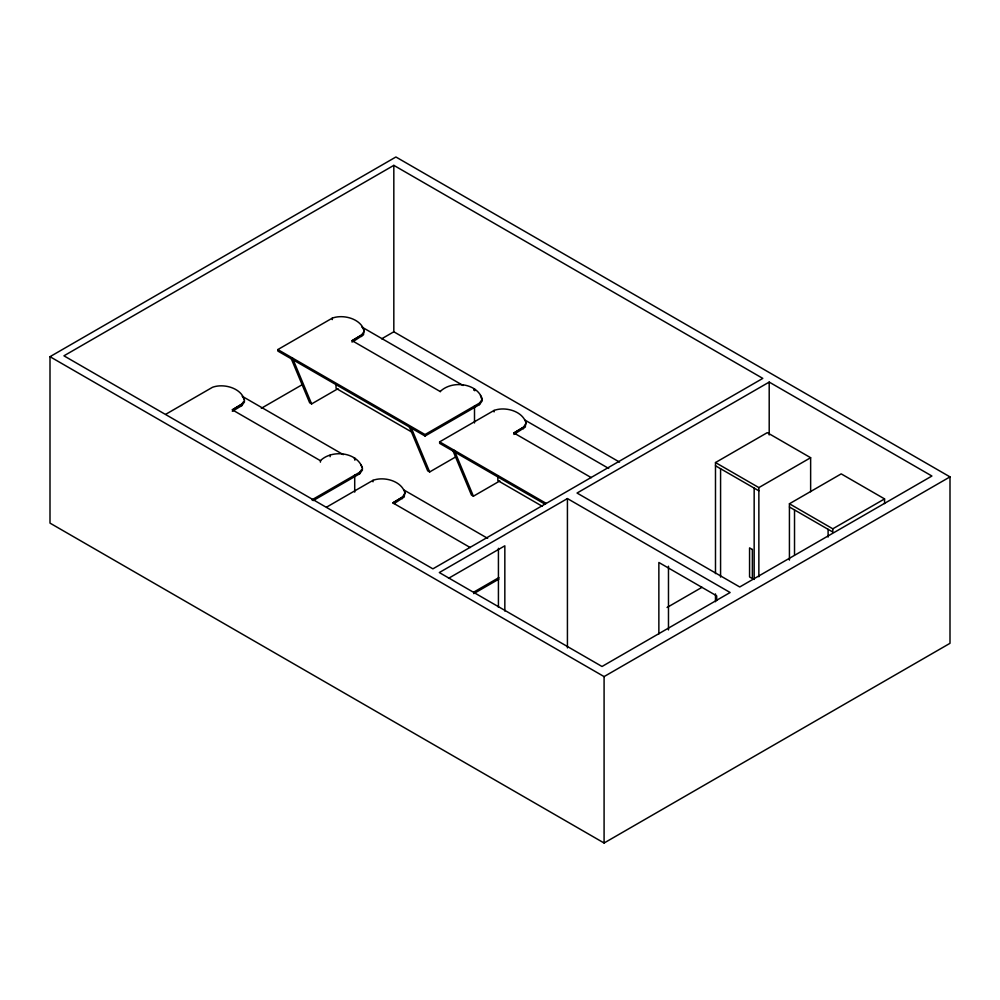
<?xml version="1.0" encoding="UTF-8"?>
<svg xmlns="http://www.w3.org/2000/svg" width="1000" height="1000" viewBox="0 0 1000 1000"><rect width="100%" height="100%" fill="white"/><g stroke="black" fill="none" stroke-linecap="round" stroke-linejoin="round"><path stroke-width="1.5" d="M244.562 401.775L241.75 405.662L232.338 411.312M362.537 469.825L359.7 473.75L313.212 500.588M353.3 341.45L363.512 334.787L364 330.125L362.488 327.5M311.887 499.875L359.7 472.275L362.537 468.35C357.438 452.088 332.125 449.2 320.4 460.675L320.4 462.163M480.45 395.5L482.325 400.662L479.487 404.6L425.037 436.025L277.838 351.05L277.838 349.575L425.037 434.55L479.487 403.113L482.325 399.188C477.225 382.925 451.912 380.037 440.188 391.525M394.025 503.638L404.237 496.975L404.738 492.325M513.913 434.45L525.3 427.075L525.8 422.425M320.65 460.825L232.338 409.837L241.75 404.175L244.562 400.288C241.363 387.863 223.612 383.175 212.5 387.287L166.025 414.125M470.238 547.55L392.85 502.875L402.262 497.212L405.075 493.325C401.875 480.887 384.125 476.2 373.013 480.325L326.538 507.163M591.3 477.65L513.913 432.975L523.337 427.312L526.15 423.425C522.938 410.988 505.2 406.3 494.087 410.425L439.637 441.863L439.637 443.338L544.9 504.113M50 356.688L395.913 156.988L950 476.887L950 643.312L604.087 843.012L50 523.112L50 356.688L604.087 676.587L950 476.887M393.825 165.362L63.938 355.825L432.9 568.85L762.8 378.387L393.825 165.362L393.825 331.788L619.538 462.1M277.838 349.575L332.287 318.137C343.4 314.012 361.15 318.7 364.35 331.138L361.538 335.025L352.125 340.675L352.125 342.163M292.462 359.487L291 358.075L309.662 402.775L311.625 403.913L338 388.675M232.338 409.837L241.75 404.175L241.75 405.662M261.325 408.288L301.887 384.875M381.662 338.812L393.825 331.788M454.263 451.788L452.8 450.363L471.45 495.075L473.413 496.2L499.787 480.975M409.038 426.112L427.7 470.825L429.663 471.95L456.037 456.725M392.85 502.875L402.262 497.212L402.262 498.688M513.913 432.975L523.337 427.312L523.337 428.787M567.425 498.575L439.312 572.55L602.013 666.488L730.125 592.513L567.425 498.575L567.425 647.9M769.2 382.088L577.038 493.038L739.737 586.975L931.912 476.025L769.2 382.088L769.2 434.963M448.525 578.325L504.837 545.812L504.837 611.05M473.725 592.137L498.963 577.575M473.725 593.625L498.963 579.05M715.487 573.6L715.487 462.55L767.262 432.663L810.638 457.713L810.638 491.737M715.487 462.55L758.863 487.6L810.638 457.713M789.425 560.112L789.425 503.762L841.2 473.875L884.575 498.913L884.575 503.562M667.075 607.475L702.013 587.3M789.425 503.762L832.8 528.812L884.575 498.913M789.425 507L832.8 532.038L832.8 528.812M715.487 465.788L758.863 490.825M525.087 420.163L608.7 468.438M361.95 327.088L463.1 385.487M440.438 391.662L352.125 340.675L361.538 335.025L361.538 336.5M439.637 441.863L546.25 503.413M542.35 506.312L497.85 480.613L497.85 475.975M412.925 432.713L336.05 388.325L336.05 383.688M354.05 457.912L355 458.462L355 459.95M242.162 396.25L343.312 454.65M404.025 490.062L487.638 538.337M360.662 464.663L362.188 467.312M242.712 396.662L244.213 399.288M454.263 450.312L473.413 496.2M411 427.25L429.663 471.95M292.462 358.013L311.625 403.913M828.1 529.325L828.1 537.062M794.525 509.938L794.525 554.825M758.863 487.6L758.863 576.763M754.163 488.113L754.163 579.438M720.575 468.725L720.575 577.075M716.7 600.513L716.7 595.862L658.863 562.475L658.863 633.925M715.487 593.913L715.487 601.725M668.475 566.237L668.475 629.925M604.087 676.587L604.087 843.012M498.425 548.325L498.425 607.35M494.087 410.425L494.087 411.912M479.487 403.113L479.487 404.6M474.787 390.788L474.787 389.312L473.825 388.762L473.825 390.238M474.5 406L474.5 422.95M425.037 434.55L425.037 436.025M373.013 480.325L373.013 481.8M359.7 472.275L359.7 473.75M354.712 458.275L354.712 459.75M354.712 475.163L354.712 492.113M332.287 318.137L332.287 319.613M330.138 455.2L330.138 456.688M752.362 549.487L749.562 547.875L749.562 576.95L752.362 578.575L752.362 549.487"/></g></svg>
